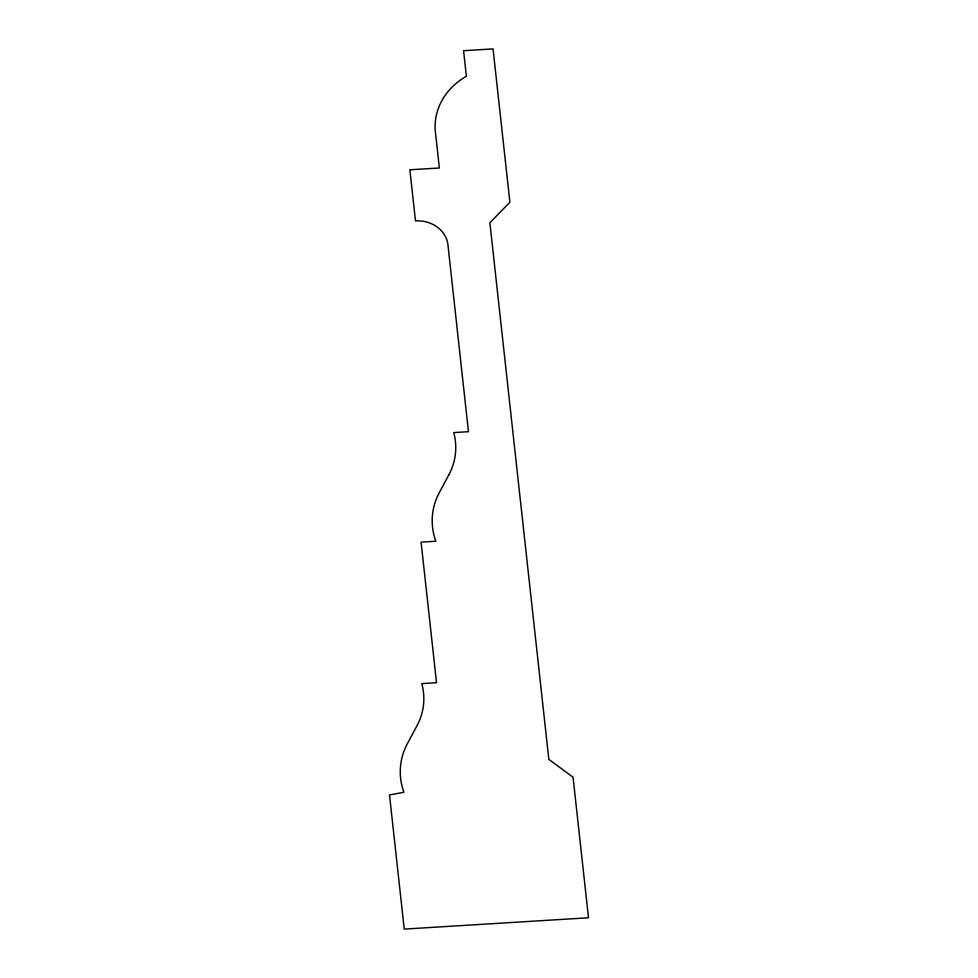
<?xml version="1.0" encoding="UTF-8"?>
<svg xmlns="http://www.w3.org/2000/svg" width="978" height="978" viewBox="0 0 978 978"><rect width="100%" height="100%" fill="white"/><g stroke="black" fill="none" stroke-linecap="round" stroke-linejoin="round"><path stroke-width="1.47" d="M448.914 474.697L439.305 492.655A78.423 67.714 4.7 0 0 435.833 541.237L421.09 542.154L436.53 682.705L421.799 683.61A75.44 65.135 4.7 0 1 416.995 725.713L407.374 743.671A78.423 67.714 4.7 0 0 403.902 792.266L389.501 794.943L404.244 929.1L588.499 917.767L573.059 777.217L548.841 759.405L489.88 222.752L509.893 202.226L493.046 48.9L463.572 50.709L466.372 76.272A71.883 62.054 4.7 0 0 435.137 129.646L439.354 167.984L409.868 169.793L415.479 220.906A29.646 25.587 4.7 0 1 447.912 244.634L468.462 431.689L453.719 432.594A75.44 65.135 4.7 0 1 448.914 474.697"/></g></svg>
